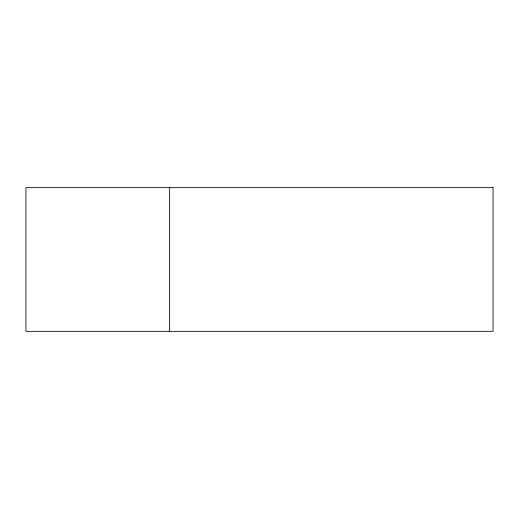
<?xml version="1.0" encoding="UTF-8"?>
<svg xmlns="http://www.w3.org/2000/svg" width="519" height="519" viewBox="0 0 519 519"><rect width="100%" height="100%" fill="white"/><g stroke="black" fill="none" stroke-linecap="round" stroke-linejoin="round"><path stroke-width="0.78" d="M169.629 187.664L169.629 331.336M493.05 187.664L25.95 187.664L25.95 331.336L493.05 331.336L493.05 187.664"/></g></svg>
